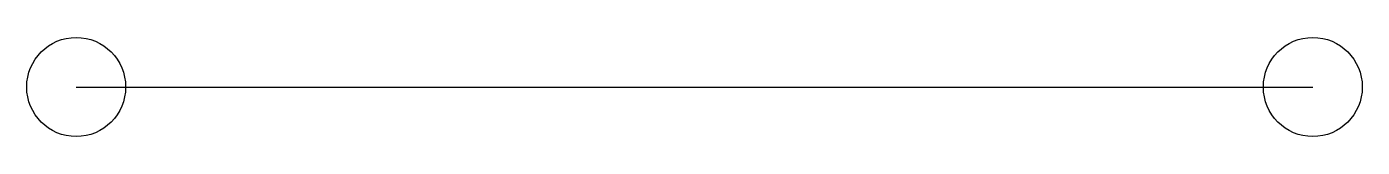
# Model space of a CAD drawing. Header units: metres. Extents: x -0.2 to 5.2, y -0.2 to 0.2.
import ezdxf

# ---------------------------------------------------------------- set-up
doc = ezdxf.new("R2010")
doc.units = ezdxf.units.M

msp = doc.modelspace()

# ---------------------------------------------------------------- linework, layer by layer
at = {"layer": 'S-BEAM'}
msp.add_line((0, 0), (5, 0), dxfattribs=at)
at = {"layer": 'S-COL'}
for centre in [(0, 0), (5, 0)]:
    msp.add_circle(centre, 0.2, dxfattribs=at)

doc.saveas('drawing.dxf')
